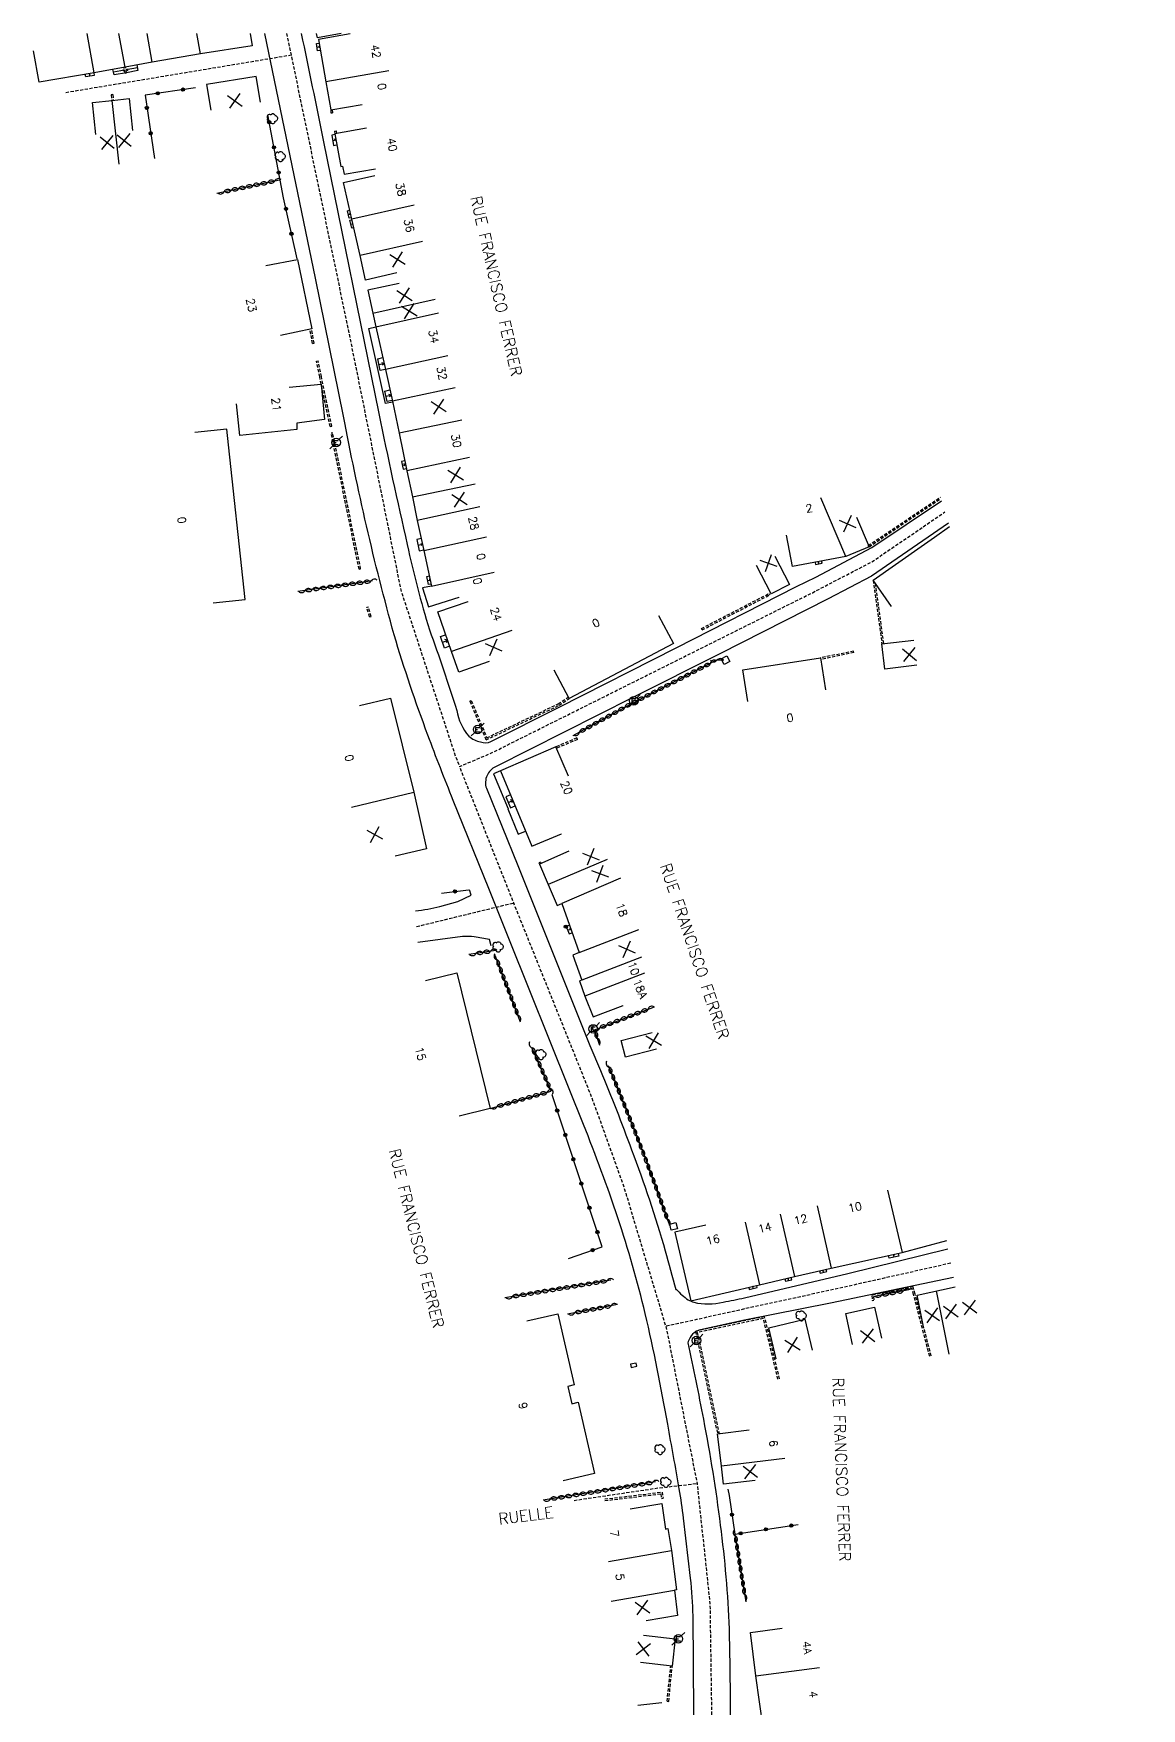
# Model space of a CAD drawing. Header units: millimetres. Extents: x 147000 to 148000, y 130000 to 131001.
# Drawn here: x 147029.7 to 147202.8, y 130738.3 to 131000 of the extents above; entities that cross this region are included whole.
import ezdxf
from ezdxf.enums import TextEntityAlignment as Align

# ---------------------------------------------------------------- set-up
doc = ezdxf.new("R2010")
doc.units = ezdxf.units.MM
doc.linetypes.add('DASHED', pattern=[0.75, 0.5, -0.25])
doc.layers.get('0').update_dxf_attribs({"linetype": 'CONTINUOUS'})
for name, color, linetype in [('W0001', 6, 'DASHED'), ('W0008', 7, 'CONTINUOUS'), ('W0100', 7, 'CONTINUOUS'), ('W0112', 1, 'DASHED'), ('W0300', 7, 'CONTINUOUS'), ('W0310', 3, 'CONTINUOUS'), ('W0322', 7, 'CONTINUOUS'), ('W0471', 7, 'CONTINUOUS'), ('W0989', 7, 'CONTINUOUS'), ('W0991', 7, 'CONTINUOUS'), ('W1102', 7, 'CONTINUOUS')]:
    doc.layers.add(name, color=color, linetype=linetype)
doc.styles.get("Standard").update_dxf_attribs({"font": 'romans.shx', "width": 0.85})

# ---------------------------------------------------------------- blocks, each defined once
blk = doc.blocks.new('T471')
for p, q in [((-0.333334, 0.333334), (-0.333334, -0.333334)), ((-0.333334, 0.333334), (0.333334, 0.333334)), ((-0.333334, 0), (0, 0)), ((0.500001, 0.500001), (1.000002, 1.000002)), ((-0.500001, -0.500001), (-1.000002, -1.000002)), ((-0.333334, -0.333334), (0.333334, -0.333334))]:
    blk.add_line(p, q)
blk.add_ellipse((0, 0), major_axis=(0.471405, 0.471405), ratio=1, start_param=5.4977871438, end_param=11.780972451)
blk = doc.blocks.new('T300')
for p, q in [((-0.8, 0.51), (-0.86, 0.34)), ((-0.86, 0.34), (-0.86, 0.17)), ((-0.86, 0.17), (-0.74, 0.06)), ((-0.69, 0.63), (-0.8, 0.51)), ((-0.8, -0.06), (-0.74, 0.06)), ((-0.74, 0.06), (-0.69, 0.11)), ((-0.57, 0.69), (-0.69, 0.63)), ((-0.46, 0.69), (-0.57, 0.69)), ((-0.29, 0.63), (-0.46, 0.69)), ((-0.29, 0.63), (-0.17, 0.74)), ((-0.23, 0.57), (-0.29, 0.63)), ((-0.17, 0.74), (-0.06, 0.8)), ((-0.06, 0.8), (0.06, 0.8)), ((0.06, 0.8), (0.23, 0.74)), ((0.23, 0.74), (0.34, 0.63)), ((0.34, 0.63), (0.4, 0.51)), ((0.46, 0.46), (0.34, 0.46)), ((0.4, 0.51), (0.4, 0.46)), ((0.57, 0.4), (0.46, 0.46)), ((0.57, 0.4), (0.69, 0.29)), ((0.69, 0.29), (0.74, 0.17)), ((0.74, 0.06), (0.69, -0.17)), ((0.74, 0.17), (0.74, 0.06)), ((-0.8, -0.17), (-0.8, -0.06)), ((-0.8, -0.23), (-0.8, -0.17)), ((-0.74, -0.34), (-0.8, -0.23)), ((-0.69, -0.4), (-0.74, -0.34)), ((-0.51, -0.46), (-0.69, -0.4)), ((-0.4, -0.46), (-0.51, -0.46)), ((-0.4, -0.46), (-0.34, -0.46)), ((-0.34, -0.46), (-0.34, -0.4)), ((-0.34, -0.51), (-0.34, -0.46)), ((-0.29, -0.63), (-0.34, -0.51)), ((-0.17, -0.74), (-0.29, -0.63)), ((-0.06, -0.8), (-0.17, -0.74)), ((0.06, -0.8), (-0.06, -0.8)), ((0.17, -0.74), (0.06, -0.8)), ((0.23, -0.69), (0.17, -0.74)), ((0.29, -0.46), (0.23, -0.46)), ((0.29, -0.63), (0.23, -0.69)), ((0.46, -0.4), (0.29, -0.46)), ((0.34, -0.51), (0.29, -0.63)), ((0.34, -0.51), (0.34, -0.46)), ((0.57, -0.34), (0.46, -0.4)), ((0.63, -0.29), (0.57, -0.34)), ((0.69, -0.17), (0.63, -0.29))]:
    blk.add_line(p, q)
blk = doc.blocks.new('t112o')
at = {"color": 0, "linetype": 'Continuous'}
for p, q in [((-0.5, 0.5), (0.5, 0.5)), ((-0.5, -0.5), (-0.5, 0.5)), ((0.5, 0.5), (0.5, -0.5)), ((0.5, -0.5), (-0.5, -0.5))]:
    blk.add_line(p, q, dxfattribs=at)
blk = doc.blocks.new('t322o')
at = {"color": 0, "linetype": 'Continuous'}
for radius in [0.25, 0.15]:
    blk.add_circle((0, 0), radius, dxfattribs=at)
blk = doc.blocks.new('t310o')
at = {"color": 0, "linetype": 'Continuous'}
for centre, start, end in [((-0.5, 0.38), 216.8699, 323.1304), ((0.5, -0.37), 36.8699, 143.1303)]:
    blk.add_arc(centre, 0.625, start, end, dxfattribs=at)
blk = doc.blocks.new('t991o')
at = {"color": 0, "linetype": 'Continuous'}
for p, q in [((-1, 1), (1, -1)), ((-1, -1), (1, 1))]:
    blk.add_line(p, q, dxfattribs=at)

msp = doc.modelspace()

# ---------------------------------------------------------------- linework, layer by layer
at = {"layer": 'W0001'}
msp.add_line((147089.56, 130860.49), (147104.72, 130864.19), dxfattribs=at)
at = {"layer": 'W0001', "flags": 128}
for points in [[(147069.23, 131000), (147069.95, 130996.65), (147079.23, 130951.98), (147087.08, 130913.11), (147095.61, 130887.14), (147096.27, 130885.49), (147096.27, 130885.49)], [(147034.77, 130990.8), (147064.18, 130995.69), (147069.95, 130996.65), (147069.95, 130996.65)], [(147160.64, 130917.46), (147172.07, 130925.25)], [(147172.97, 130807.89), (147155.56, 130803.97), (147140.79, 130800.75), (147133.28, 130799.08), (147128.5, 130798.03), (147122, 130819.71), (147116.93, 130833.8), (147104.72, 130864.19), (147096.27, 130885.49), (147101.14, 130887.55), (147151.37, 130912.64), (147160.64, 130917.46)], [(147128.5, 130798.03), (147133.36, 130773.48), (147135.37, 130754.71), (147135.64, 130736.25), (147136.82, 130713.1), (147138.49, 130700.29), (147140.55, 130684.56), (147146.56, 130666.15), (147146.56, 130666.15)], [(147114.15, 130770.84), (147127.29, 130772.79), (147133.36, 130773.48), (147133.36, 130773.48)]]:
    msp.add_lwpolyline(points, dxfattribs=at)
at = {"layer": 'W0008'}
msp.add_line((147124.1, 130738.87), (147127.86, 130739.27), dxfattribs=at)
at = {"layer": 'W0008', "flags": 128}
for points in [[(147132.9, 130728.6, 0.0011), (147132.74, 130752.81, 0.0217), (147132.36, 130758.67), (147131.25, 130768.08, 0.0124), (147130.58, 130772.63, 0.0037), (147128.77, 130782.74, 0.0136), (147125.27, 130800.03, 0.021), (147120.98, 130814.98, 0.0153), (147115.61, 130829.58), (147113.38, 130835.15), (147104.09, 130858.34), (147100.84, 130866.42), (147095.28, 130880.2, -0.0069), (147091.33, 130890.37, -0.0172), (147086.05, 130906.06, -0.0214), (147078.15, 130940.24), (147073.76, 130961.76), (147065.86, 131000)], [(147071.54, 131000, -0.000371), (147074.99, 130983.33), (147083.65, 130940.64, 0.0061), (147088.1, 130920.15, 0.0218), (147091.57, 130906.84, -0.01), (147095.83, 130894.26, 0.1408), (147097.73, 130890.21, 0.1165), (147099.53, 130889.32, 0.1784), (147101.16, 130889.37), (147111.81, 130894.75), (147130.1, 130904.05), (147148.88, 130913.6), (147151.9, 130915.08), (147160.68, 130919.71), (147160.68, 130919.71)], [(147160.59, 130915.2), (147153.86, 130911.67), (147136.9, 130903.09), (147123.33, 130896.29), (147101.88, 130885.46, 0.1682), (147100.57, 130884.09, 0.2014), (147100.47, 130882.09), (147105.35, 130870.03), (147116.62, 130841.9), (147118.26, 130838.01, -0.0109), (147123.13, 130825.63, -0.0194), (147128.4, 130809.83, -0.0055), (147130.03, 130803.77), (147130.15, 130803.8, 0.0741), (147131.99, 130802.18, 0.0526), (147132.87, 130801.79, 0.1199), (147137.45, 130801.82, 0.0148), (147140.79, 130802.49), (147156.91, 130806.27), (147172.55, 130810.12)], [(147089.37, 130862.96, 0.0391), (147093.21, 130863.61), (147096, 130864.38), (147098.09, 130865.4), (147097.81, 130866.24), (147097.81, 130866.24)], [(147101.22, 130857.5), (147100.93, 130858.45, 0.0159), (147098.57, 130858.87, 0.0649), (147096.75, 130858.92), (147089.74, 130858.02), (147089.74, 130858.02)], [(147173.4, 130805.66), (147154.2, 130801.66), (147140.78, 130799), (147133.88, 130797.5, 0.086), (147133.16, 130797.19, 0.1177), (147132.26, 130796.28, 0.0421), (147131.9, 130795.48, -0.0051), (147134.35, 130783.51, -0.0158), (147136.99, 130766.97, -0.0216), (147138.37, 130750.75, -0.0053), (147138.58, 130730.1, 0.0168), (147139.23, 130717.03, 0.0119), (147140.68, 130704.31, 0.0119), (147142.85, 130690.2, 0.0057), (147144.55, 130681.63, 0.0424), (147145.95, 130676.33, 0.0799), (147147.17, 130674.13, 0.0948), (147148.86, 130672.75, 0.0966), (147150.94, 130672.08, 0.1195), (147154.22, 130672.6), (147177.89, 130681.72, 0.0074), (147190.03, 130686.52, 0.0452), (147198.55, 130690.8, 0.086044), (147202.77, 130694.43, 0.056728)]]:
    msp.add_lwpolyline(points, format="xyb", dxfattribs=at)
for points in [[(147085.8, 130942.43), (147084.71, 130942.19), (147082.08, 130953.91), (147083.2, 130954.16), (147083.2, 130954.16)], [(147160.68, 130919.71), (147171.52, 130926.99)], [(147172.63, 130923.51), (147172.63, 130923.51), (147160.59, 130915.2)], [(147102.68, 130884.82), (147101.57, 130884.32), (147103.88, 130878.88), (147103.8, 130878.86), (147105.43, 130874.93), (147106.58, 130875.41), (147106.58, 130875.41)]]:
    msp.add_lwpolyline(points, dxfattribs=at)
at = {"layer": 'W0100'}
for p, q in [((147074, 130997.85), (147074.44, 130997.92)), ((147074.44, 130997.92), (147074.25, 130997.97)), ((147074.44, 130997.92), (147074.28, 130997.82)), ((147038.49, 130993.71), (147038.45, 130993.57)), ((147038.55, 130993.33), (147038.49, 130993.71)), ((147038.49, 130993.71), (147038.57, 130993.59)), ((147043.95, 130994.27), (147042.22, 130993.96)), ((147043.95, 130994.27), (147043.66, 130994.34)), ((147043.95, 130994.27), (147043.71, 130994.09)), ((147045.95, 130994.65), (147044.19, 130994.31)), ((147044.19, 130994.31), (147044.43, 130994.48)), ((147044.19, 130994.31), (147044.48, 130994.24)), ((147076.45, 130983.31), (147076.97, 130983.41)), ((147076.97, 130983.41), (147076.76, 130983.48)), ((147076.97, 130983.41), (147076.8, 130983.26)), ((147078.89, 130971.72), (147079.25, 130971.8)), ((147079.25, 130971.8), (147079.08, 130971.87)), ((147079.25, 130971.8), (147079.13, 130971.66)), ((147079.29, 130970.22), (147079.59, 130970.29)), ((147079.59, 130970.29), (147079.48, 130970.33)), ((147079.59, 130970.29), (147079.51, 130970.21)), ((147083.68, 130948.27), (147084.47, 130948.44)), ((147084.47, 130948.44), (147084.13, 130948.57)), ((147084.47, 130948.44), (147084.21, 130948.17)), ((147084.77, 130943.32), (147085.57, 130943.5)), ((147085.57, 130943.5), (147085.23, 130943.61)), ((147085.57, 130943.5), (147085.3, 130943.26)), ((147087.33, 130932.55), (147087.84, 130932.65)), ((147087.84, 130932.65), (147087.55, 130932.76)), ((147087.84, 130932.65), (147087.62, 130932.44)), ((147089.79, 130920.05), (147090.5, 130920.21)), ((147090.5, 130920.21), (147090.22, 130920.28)), ((147090.5, 130920.21), (147090.28, 130920.03)), ((147152.32, 130917.47), (147152.26, 130917.35)), ((147152.38, 130917.14), (147152.32, 130917.47)), ((147152.32, 130917.47), (147152.42, 130917.38)), ((147091.29, 130914.54), (147091.71, 130914.63)), ((147091.71, 130914.63), (147091.5, 130914.72)), ((147091.71, 130914.63), (147091.56, 130914.47)), ((147093.6, 130904.89), (147094.4, 130905.17)), ((147094.4, 130905.17), (147093.99, 130905.32)), ((147094.4, 130905.17), (147094.17, 130904.79)), ((147103.87, 130879.89), (147104.6, 130880.19)), ((147104.6, 130880.19), (147104.23, 130880.28)), ((147104.6, 130880.19), (147104.4, 130879.87)), ((147113.14, 130859.92), (147113.65, 130860.1)), ((147113.65, 130860.1), (147113.43, 130860.12)), ((147113.65, 130860.1), (147113.5, 130859.95)), ((147164.03, 130809.26), (147163.95, 130809.09)), ((147164.12, 130808.82), (147164.03, 130809.26)), ((147164.03, 130809.26), (147164.17, 130809.14)), ((147153.02, 130806.82), (147152.97, 130806.7)), ((147153.1, 130806.48), (147153.02, 130806.82)), ((147153.02, 130806.82), (147153.12, 130806.74)), ((147142.05, 130804.29), (147141.98, 130804.14)), ((147142.13, 130803.95), (147142.05, 130804.29)), ((147142.05, 130804.29), (147142.18, 130804.18)), ((147147.57, 130805.56), (147147.5, 130805.44)), ((147147.65, 130805.19), (147147.57, 130805.56)), ((147147.57, 130805.56), (147147.69, 130805.48))]:
    msp.add_line(p, q, dxfattribs=at)
at = {"layer": 'W0100', "flags": 128}
for points in [[(147063.55, 131000), (147063.89, 130998.09), (147055.79, 130996.81), (147048.26, 130995.51), (147044.03, 130994.76), (147039.22, 130993.84), (147030.6, 130992.38), (147029.73, 130997.3), (147029.73, 130997.3)], [(147074.54, 130997.34), (147074.09, 130997.27), (147073.91, 130998.43), (147074.33, 130998.5), (147074.33, 130998.5)], [(147077.77, 131000), (147074.06, 130999.33), (147073.93, 131000)], [(147079.16, 130999.94), (147074.23, 130999.08), (147075.38, 130992.45), (147076.14, 130988.07), (147081.07, 130988.92), (147081.07, 130988.92)], [(147045.87, 130995.09), (147046.03, 130994.22), (147044.27, 130993.85), (147042.3, 130993.52), (147042.14, 130994.4), (147042.14, 130994.4)], [(147039.15, 130993.83), (147039.22, 130993.44), (147037.89, 130993.22), (147037.82, 130993.6), (147037.82, 130993.6)], [(147065.2, 130989.29), (147064.48, 130993.29), (147056.72, 130992.02), (147057.44, 130988.03), (147057.44, 130988.03)], [(147039.47, 130984.24), (147038.93, 130989.21), (147042.01, 130989.53), (147044.66, 130989.83), (147045.2, 130984.86), (147045.2, 130984.86)], [(147081.73, 130985.21), (147076.81, 130984.34), (147077.71, 130979.24), (147078, 130979.29), (147078.22, 130978.01), (147083.15, 130978.88), (147083.15, 130978.88)], [(147076.83, 130984.2), (147076.31, 130984.1), (147076.58, 130982.52), (147077.11, 130982.62), (147077.11, 130982.62)], [(147086.47, 130962.59), (147081.59, 130961.49), (147080.74, 130965.3), (147079.42, 130971.01), (147078.16, 130976.7), (147083.04, 130977.8), (147083.04, 130977.8)], [(147079.38, 130971.2), (147079.03, 130971.13), (147078.74, 130972.31), (147079.12, 130972.39), (147079.12, 130972.39)], [(147079.73, 130969.68), (147079.43, 130969.61), (147079.14, 130970.83), (147079.45, 130970.9), (147079.45, 130970.9)], [(147065.99, 130963.77), (147070.97, 130964.7), (147073.2, 130953.85), (147068.31, 130952.82), (147068.31, 130952.82)], [(147086.83, 130960.93), (147081.94, 130959.9), (147082.7, 130956.3), (147083.21, 130954.15), (147084.68, 130947.5), (147085.78, 130942.54), (147086.82, 130937.58), (147088.04, 130931.7), (147088.91, 130927.63), (147089.66, 130923.94), (147090.71, 130919.24), (147091.91, 130913.68), (147090.5, 130913.38), (147091.41, 130910.44), (147096.19, 130911.93), (147096.19, 130911.93)], [(147084.67, 130947.52), (147083.88, 130947.35), (147083.48, 130949.18), (147084.27, 130949.36), (147084.27, 130949.36)], [(147069.65, 130944.76), (147074.63, 130945.23), (147075.15, 130939.72), (147070.83, 130939.14), (147070.87, 130938.16), (147061.96, 130937.19), (147061.41, 130942.16), (147061.41, 130942.16)], [(147085.75, 130942.67), (147084.96, 130942.49), (147084.58, 130944.15), (147085.38, 130944.33), (147085.38, 130944.33)], [(147057.79, 130911.04), (147062.77, 130911.58), (147060.01, 130937.19), (147059.91, 130938.19), (147054.94, 130937.65), (147054.94, 130937.65)], [(147087.72, 130933.26), (147087.21, 130933.15), (147087.45, 130931.95), (147087.97, 130932.05), (147087.97, 130932.05)], [(147158.26, 130924.42), (147160.22, 130919.82), (147156.6, 130918.28), (147148.28, 130916.71), (147147.35, 130921.62), (147147.35, 130921.62)], [(147163.71, 130910.49), (147160.85, 130914.58), (147168.38, 130919.86), (147170.43, 130921.3), (147172.81, 130922.98), (147172.81, 130922.98)], [(147090.3, 130921.09), (147089.6, 130920.94), (147089.98, 130919.17), (147090.69, 130919.33), (147090.69, 130919.33)], [(147145.51, 130918.37), (147147.78, 130913.91), (147144.92, 130912.46), (147142.65, 130916.91), (147142.65, 130916.91)], [(147151.81, 130917.37), (147151.87, 130917.05), (147152.89, 130917.23), (147152.82, 130917.56), (147152.82, 130917.56)], [(147091.85, 130913.99), (147091.42, 130913.9), (147091.15, 130915.19), (147091.57, 130915.28), (147091.57, 130915.28)], [(147100.87, 130901.9), (147096.15, 130900.25), (147094.99, 130903.44), (147092.87, 130909.63), (147097.59, 130911.28), (147097.59, 130911.28)], [(147127.34, 130909.1), (147129.67, 130904.68), (147113.36, 130896.11), (147111.04, 130900.54), (147111.04, 130900.54)], [(147094.7, 130904.27), (147093.92, 130904), (147093.28, 130905.78), (147094.09, 130906.06), (147094.09, 130906.06)], [(147167.66, 130901.32), (147162.7, 130900.72), (147162.23, 130904.64), (147167.19, 130905.24), (147167.19, 130905.24)], [(147141.28, 130895.64), (147140.52, 130900.59), (147152.66, 130902.44), (147153.42, 130897.49), (147153.42, 130897.49)], [(147080.63, 130895.03), (147085.5, 130896.19), (147089.1, 130881.47), (147091.08, 130872.65), (147086.22, 130871.5), (147086.22, 130871.5)], [(147113.3, 130883.97), (147111.32, 130888.56), (147102.68, 130884.82), (147107.56, 130873.04), (147112.18, 130874.95), (147112.18, 130874.95)], [(147104.24, 130881.05), (147103.51, 130880.75), (147104.22, 130879.03), (147104.95, 130879.33), (147104.95, 130879.33)], [(147113.34, 130872.24), (147108.75, 130870.25), (147110.12, 130867.04), (147111.5, 130863.8), (147112.23, 130864.11), (147114.96, 130856.41), (147113.95, 130856.02), (147115.36, 130852.12), (147114.99, 130851.99), (147115.83, 130849.61), (147117.15, 130846.37), (147121.82, 130848.17), (147121.82, 130848.17)], [(147090.97, 130852.05), (147095.83, 130853.25), (147101.04, 130832.06), (147096.18, 130830.87), (147096.18, 130830.87)], [(147127.02, 130841.33), (147122.18, 130840.08), (147121.5, 130842.71), (147126.34, 130843.96), (147126.34, 130843.96)], [(147134.74, 130813.86), (147129.87, 130812.72), (147132.37, 130802.04), (147143.13, 130804.54), (147148.59, 130805.8), (147154.3, 130807.11), (147165.39, 130809.56), (147172.39, 130811.44)], [(147164.77, 130809.43), (147164.87, 130808.99), (147163.38, 130808.66), (147163.28, 130809.1), (147163.28, 130809.1)], [(147152.5, 130806.7), (147152.58, 130806.36), (147153.62, 130806.6), (147153.54, 130806.94)], [(147141.42, 130804.14), (147141.5, 130803.8), (147142.75, 130804.1), (147142.68, 130804.43)], [(147147.06, 130805.45), (147147.15, 130805.08), (147148.16, 130805.31), (147148.07, 130805.68)], [(147168.7, 130797.98), (147167.73, 130802.88), (147173.65, 130804.21), (147173.65, 130804.21), (147173.65, 130804.21)], [(147106.77, 130798.88), (147111.64, 130800), (147114.18, 130788.88), (147113.18, 130788.65), (147113.82, 130785.93), (147114.8, 130786.16), (147117.34, 130775.04), (147112.47, 130773.92), (147112.47, 130773.92)], [(147145.73, 130792.95), (147144.56, 130797.81), (147150.17, 130799.16), (147151.34, 130794.3), (147151.34, 130794.3)], [(147157.65, 130795.17), (147156.58, 130800.05), (147161.08, 130801.04), (147162.16, 130796.16), (147162.16, 130796.16)], [(147122.94, 130792.1), (147123.05, 130791.62), (147123.96, 130791.81), (147123.85, 130792.29), (147122.94, 130792.1), (147122.94, 130792.1)], [(147142.45, 130773.96), (147137.49, 130773.38), (147137.16, 130776.19), (147136.54, 130781.26), (147141.5, 130781.87), (147141.5, 130781.87)], [(147122.92, 130769.5), (147127.85, 130770.35), (147128.43, 130766.37), (147128.77, 130766.43), (147129.36, 130763.02), (147130.15, 130756.87), (147129.82, 130756.82), (147130.33, 130752.86), (147125.4, 130752), (147125.4, 130752)], [(147124.99, 130749.76), (147129.96, 130749.21), (147129.49, 130744.96), (147124.52, 130745.51), (147124.52, 130745.51)], [(147149.78, 130728.89), (147144.83, 130728.19), (147143.7, 130735.31), (147142.55, 130743.42), (147141.71, 130750.19), (147146.66, 130750.89), (147146.66, 130750.89)]]:
    msp.add_lwpolyline(points, dxfattribs=at)
at = {"layer": 'W0100'}
msp.add_lwpolyline([(147113.44, 130860.69), (147112.92, 130860.51), (147113.37, 130859.34), (147113.86, 130859.52)], dxfattribs=at)
at = {"layer": 'W0112'}
for p, q in [((147044.03, 130993.8), (147043.86, 130994.73)), ((147044.03, 130993.8), (147044.27, 130993.85)), ((147044.27, 130993.85), (147044.11, 130994.77)), ((147042.1, 130990.45), (147041.85, 130990.42)), ((147041.85, 130990.42), (147041.94, 130989.52)), ((147042.1, 130990.45), (147042.19, 130989.55)), ((147076.14, 130988.07), (147076.18, 130987.61)), ((147076.18, 130987.61), (147076.43, 130987.63)), ((147076.39, 130988.11), (147076.43, 130987.63)), ((147076.73, 130984.74), (147076.98, 130984.79)), ((147076.73, 130984.74), (147076.81, 130984.34)), ((147076.98, 130984.79), (147077.05, 130984.39)), ((147073.31, 130951.58), (147072.9, 130953.79)), ((147073.56, 130951.62), (147073.15, 130953.84)), ((147073.31, 130951.58), (147073.56, 130951.62)), ((147073.92, 130948.82), (147074.17, 130948.87)), ((147074.43, 130946.35), (147073.92, 130948.82)), ((147074.68, 130946.4), (147074.17, 130948.87)), ((147076.08, 130938.6), (147074.43, 130946.35)), ((147076.33, 130938.65), (147074.68, 130946.4)), ((147076.08, 130938.6), (147076.33, 130938.65)), ((147076.21, 130937.59), (147076.45, 130937.64)), ((147080.57, 130916.31), (147076.21, 130937.59)), ((147080.82, 130916.36), (147076.45, 130937.64)), ((147160.08, 130920.02), (147171.4, 130927.59)), ((147160.22, 130919.82), (147171.32, 130927.28)), ((147160.22, 130919.82), (147160.08, 130920.02)), ((147080.57, 130916.31), (147080.82, 130916.36)), ((147160.85, 130914.58), (147162.23, 130904.64)), ((147161.16, 130914.13), (147162.47, 130904.67)), ((147134.04, 130907.05), (147144.63, 130912.54)), ((147134.15, 130906.83), (147144.74, 130912.32)), ((147144.63, 130912.54), (147144.74, 130912.32)), ((147082.02, 130910.39), (147081.78, 130910.31)), ((147082.22, 130908.86), (147081.78, 130910.31)), ((147082.46, 130908.93), (147082.02, 130910.39)), ((147082.22, 130908.86), (147082.46, 130908.93)), ((147134.15, 130906.83), (147134.04, 130907.05)), ((147157.81, 130903.53), (147152.66, 130902.44)), ((147157.86, 130903.29), (147152.7, 130902.19)), ((147157.86, 130903.29), (147157.81, 130903.53)), ((147097.87, 130895.68), (147098.1, 130895.78)), ((147097.87, 130895.68), (147100.4, 130889.64)), ((147098.1, 130895.78), (147100.53, 130889.98)), ((147111.68, 130895.27), (147113.25, 130896.33)), ((147111.81, 130895.05), (147113.38, 130896.12)), ((147100.4, 130889.64), (147111.81, 130895.05)), ((147100.53, 130889.98), (147111.68, 130895.27)), ((147114.58, 130889.95), (147111.32, 130888.56)), ((147114.68, 130889.72), (147111.42, 130888.33)), ((147114.68, 130889.72), (147114.58, 130889.95)), ((147108.9, 130870.53), (147108.67, 130870.44)), ((147108.67, 130870.44), (147108.75, 130870.25)), ((147108.9, 130870.53), (147108.97, 130870.35)), ((147167.12, 130804.22), (147160.63, 130802.85)), ((147166.93, 130803.92), (147160.9, 130802.66)), ((147167.17, 130803.01), (147166.93, 130803.92)), ((147167.41, 130803.08), (147167.12, 130804.22)), ((147160.63, 130802.85), (147160.73, 130802.07)), ((147160.73, 130802.07), (147160.97, 130802.1)), ((147160.9, 130802.66), (147160.97, 130802.1)), ((147169.69, 130793.34), (147167.17, 130803.01)), ((147169.93, 130793.4), (147167.41, 130803.08)), ((147143.91, 130799.54), (147133.1, 130797.26)), ((147143.72, 130799.24), (147133.4, 130797.07)), ((147146, 130789.76), (147143.72, 130799.24)), ((147146.24, 130789.82), (147143.91, 130799.54)), ((147133.1, 130797.26), (147136.55, 130781.27)), ((147133.4, 130797.07), (147136.8, 130781.29)), ((147118.95, 130771.06), (147127.9, 130772.14)), ((147118.98, 130770.81), (147127.7, 130771.86)), ((147127.7, 130771.86), (147127.81, 130771.16)), ((147127.81, 130771.16), (147128.06, 130771.2)), ((147127.9, 130772.14), (147128.06, 130771.2)), ((147128.69, 130739.47), (147129.24, 130744.99)), ((147128.93, 130739.44), (147129.49, 130744.96)), ((147128.69, 130739.47), (147128.93, 130739.44))]:
    msp.add_line(p, q, dxfattribs=at)
at = {"layer": 'W0310'}
for p, q in [((147058.37, 130975.04), (147068.16, 130977.12)), ((147101.95, 130856.77), (147097.69, 130856.1)), ((147105.8, 130845.55), (147101.85, 130855.96)), ((147120.95, 130801.44), (147113.12, 130799.94)), ((147166.69, 130803.8), (147161.05, 130802.7)), ((147139.28, 130765.55), (147140.98, 130755.01))]:
    msp.add_line(p, q, dxfattribs=at)
at = {"layer": 'W0310', "flags": 128}
for points in [[(147082.66, 130914.48), (147080.89, 130914.23), (147070.99, 130912.82), (147070.99, 130912.82)], [(147137.54, 130902.1), (147136.41, 130902.1), (147122.99, 130895.25), (147113.98, 130890.3), (147113.98, 130890.3)], [(147118.17, 130841.89), (147117.36, 130844.36), (147126.69, 130847.96), (147126.69, 130847.96)], [(147101.04, 130832.06), (147110.59, 130834.77), (147107.58, 130841.61), (147107.58, 130841.61)], [(147119.9, 130805.25), (147113.22, 130804.14), (147103.36, 130802.49), (147103.36, 130802.49)], [(147126.89, 130773.72), (147119.19, 130772.47), (147109.31, 130770.87), (147109.31, 130770.87)]]:
    msp.add_lwpolyline(points, dxfattribs=at)
msp.add_lwpolyline([(147119.5, 130838.77, -0.0065), (147125.08, 130824.77, -0.005), (147129.1, 130813.71), (147129.1, 130813.71)], format="xyb", dxfattribs=at)
at = {"layer": 'W0322'}
for p, q in [((147068.75, 130974.35), (147066.32, 130987.3)), ((147070.88, 130964.8), (147068.76, 130974.35)), ((147093.45, 130865.72), (147097.66, 130866.23)), ((147112.67, 130860.37), (147113.03, 130860.54))]:
    msp.add_line(p, q, dxfattribs=at)
at = {"layer": 'W0322', "flags": 128}
for points in [[(147055.05, 130991.53), (147047.14, 130990.36), (147048.61, 130980.46), (147048.61, 130980.46)], [(147113.28, 130808.62), (147118.56, 130810.46), (147110.71, 130834.19), (147110.71, 130834.19)], [(147138.19, 130772.57), (147138.35, 130771.58), (147139.28, 130765.56), (147149.16, 130767.08), (147149.16, 130767.08)]]:
    msp.add_lwpolyline(points, dxfattribs=at)
at = {"layer": 'W1102'}
for p, q in [((147039.22, 130993.84), (147038.11, 131000)), ((147044.03, 130994.76), (147043.06, 131000)), ((147048.26, 130995.51), (147047.48, 131000)), ((147055.79, 130996.81), (147055.26, 131000)), ((147085.24, 130994.16), (147075.38, 130992.45)), ((147043.1, 130979.59), (147042.01, 130989.53)), ((147089.18, 130973.2), (147079.42, 130971.01)), ((147090.49, 130967.49), (147080.74, 130965.3)), ((147082.7, 130956.3), (147092.46, 130958.48)), ((147083.21, 130954.15), (147092.96, 130956.37)), ((147094.44, 130949.66), (147084.68, 130947.5)), ((147095.56, 130944.65), (147085.78, 130942.54)), ((147096.61, 130939.62), (147086.82, 130937.58)), ((147097.82, 130933.77), (147088.04, 130931.7)), ((147088.91, 130927.63), (147098.7, 130929.67)), ((147156.6, 130918.28), (147152.69, 130927.48)), ((147099.44, 130926.03), (147089.66, 130923.94)), ((147090.71, 130919.24), (147100.48, 130921.39)), ((147091.91, 130913.68), (147101.68, 130915.83)), ((147104.43, 130906.75), (147094.99, 130903.44)), ((147079.37, 130879.16), (147089.1, 130881.47)), ((147119.31, 130870.98), (147110.12, 130867.04)), ((147121.42, 130868.04), (147112.23, 130864.11)), ((147114.96, 130856.41), (147124.29, 130860.01)), ((147124.69, 130855.72), (147115.36, 130852.12)), ((147125.16, 130853.2), (147115.83, 130849.61)), ((147163.11, 130819.3), (147165.39, 130809.56)), ((147140.88, 130814.28), (147143.13, 130804.54)), ((147146.35, 130815.54), (147148.59, 130805.8)), ((147152.1, 130816.87), (147154.3, 130807.11)), ((147172.72, 130793.68), (147170.74, 130803.56)), ((147147.09, 130777.4), (147137.16, 130776.19)), ((147119.51, 130761.32), (147129.36, 130763.02)), ((147119.96, 130755.12), (147129.82, 130756.82)), ((147142.55, 130743.42), (147152.46, 130744.74))]:
    msp.add_line(p, q, dxfattribs=at)

# ---------------------------------------------------------------- block references
at = {"layer": 'W0112'}
for p, rotation in [((147137.82, 130902.11), 27.3858), ((147129.69, 130813.63), 283.134)]:
    msp.add_blockref('t112o', p, dxfattribs=dict(at, rotation=rotation))
at = {"layer": 'W0300'}
for p in [(147067.09, 130986.68), (147068.3, 130980.75), (147102.33, 130857.3), (147108.99, 130840.47), (147149.67, 130799.66), (147127.6, 130778.77), (147128.52, 130773.65)]:
    msp.add_blockref('T300', p, dxfattribs=at)
at = {"layer": 'W0310'}
for p, rotation in [((147064.02, 130976.24), 11.95649851585395), ((147065.15, 130976.48), 11.95649851585395), ((147066.28, 130976.72), 11.95649851585395), ((147067.41, 130976.96), 11.95649851585395), ((147059.5, 130975.28), 11.95649851585395), ((147060.63, 130975.52), 11.95649851585395), ((147061.76, 130975.76), 11.95649851585395), ((147062.89, 130976), 11.95649851585395), ((147075.56, 130913.47), 188.1143828587616), ((147076.7, 130913.63), 188.1143828587616), ((147077.85, 130913.79), 188.1143828587616), ((147078.99, 130913.96), 188.1143828587616), ((147080.13, 130914.12), 188.1143828587616), ((147081.28, 130914.28), 188.1115595923529), ((147082.42, 130914.45), 188.1115595923529), ((147072.13, 130912.98), 188.1143828587616), ((147073.27, 130913.14), 188.1143828587616), ((147074.42, 130913.3), 188.1143828587616), ((147132.35, 130900.03), 207.0624716887943), ((147133.37, 130900.56), 207.0624716887943), ((147134.4, 130901.08), 207.0624716887943), ((147135.43, 130901.61), 207.0624716887943), ((147136.47, 130902.1), 179.7073166889197), ((147127.2, 130897.4), 207.0624716887943), ((147128.23, 130897.93), 207.0624716887943), ((147129.26, 130898.45), 207.0624716887943), ((147130.29, 130898.98), 207.0624716887943), ((147131.32, 130899.5), 207.0624716887943), ((147122.07, 130894.75), 208.7965362519679), ((147123.09, 130895.3), 207.0624716887943), ((147124.12, 130895.83), 207.0624716887943), ((147125.15, 130896.35), 207.0624716887943), ((147126.17, 130896.88), 207.0624716887943), ((147118.03, 130892.52), 208.7965362519679), ((147119.04, 130893.08), 208.7965362519679), ((147120.05, 130893.63), 208.7965362519679), ((147121.06, 130894.19), 208.7965362519679), ((147114.99, 130890.85), 208.7965362519679), ((147116, 130891.41), 208.7965362519679), ((147117.01, 130891.97), 208.7965362519679), ((147098.83, 130856.28), 188.8864804840551), ((147099.97, 130856.46), 188.8864804840551), ((147101.11, 130856.64), 188.8864804840551), ((147102.11, 130855.27), 110.7994276202918), ((147102.52, 130854.19), 110.7994276202918), ((147102.93, 130853.11), 110.7994276202918), ((147103.34, 130852.03), 110.7994276202918), ((147103.75, 130850.95), 110.7994276202918), ((147104.16, 130849.87), 110.7994276202918), ((147104.57, 130848.79), 110.7994276202918), ((147104.98, 130847.71), 110.7994276202918), ((147105.39, 130846.63), 110.7994276202918), ((147119.24, 130845.09), 21.08662725244447), ((147120.32, 130845.5), 21.08662725244447), ((147121.4, 130845.92), 21.08662725244447), ((147122.48, 130846.33), 21.08662725244447), ((147123.55, 130846.75), 21.08662725244447), ((147124.63, 130847.16), 21.08662725244447), ((147125.71, 130847.58), 21.08662725244447), ((147117.45, 130844.09), 108.38054351674), ((147118.16, 130844.67), 21.08662725244447), ((147117.81, 130842.99), 108.38054351674), ((147107.61, 130841.55), 113.7255042746329), ((147108.08, 130840.49), 113.7255042746329), ((147108.54, 130839.43), 113.7255042746329), ((147109.01, 130838.37), 113.7255042746329), ((147109.47, 130837.32), 113.7255042746329), ((147119.61, 130838.51), 292.4338636989553), ((147120.05, 130837.45), 292.3196260038354), ((147109.93, 130836.26), 113.7255042746329), ((147110.4, 130835.2), 113.7255042746329), ((147120.49, 130836.38), 292.2053883087154), ((147120.92, 130835.31), 292.0911506135953), ((147121.35, 130834.24), 291.9769129184754), ((147102.15, 130832.38), 15.85286731572223), ((147103.26, 130832.69), 15.85286731572223), ((147104.37, 130833.01), 15.85286731572223), ((147105.48, 130833.32), 15.85286731572223), ((147106.59, 130833.64), 15.85286731572223), ((147107.71, 130833.96), 15.85286731572223), ((147108.82, 130834.27), 15.85286731572223), ((147109.93, 130834.59), 15.85286731572223), ((147121.79, 130833.16), 291.8626752233554), ((147122.21, 130832.09), 291.7484375282355), ((147122.64, 130831.02), 291.6341998331155), ((147123.07, 130829.95), 291.5199621379954), ((147123.49, 130828.87), 291.4057244428755), ((147123.91, 130827.79), 291.2914867477555), ((147124.33, 130826.72), 291.1772490526355), ((147124.74, 130825.64), 291.0630113575156), ((147125.16, 130824.56), 290.5103192405765), ((147125.56, 130823.48), 290.3979248449249), ((147125.96, 130822.4), 290.2855304492733), ((147126.36, 130821.31), 290.1731360536218), ((147126.76, 130820.23), 290.0607416579703), ((147127.15, 130819.14), 289.9483472623186), ((147127.55, 130818.06), 289.8359528666671), ((147127.94, 130816.97), 289.7235584710156), ((147128.33, 130815.88), 289.611164075364), ((147128.71, 130814.79), 289.4987696797124), ((147109.05, 130803.44), 189.4623222080256), ((147110.19, 130803.63), 189.4623222080256), ((147111.33, 130803.82), 189.4623222080256), ((147112.47, 130804.01), 189.4623222080256), ((147113.61, 130804.2), 189.4624612666827), ((147114.75, 130804.39), 189.4624612666827), ((147115.89, 130804.58), 189.4624612666827), ((147117.03, 130804.77), 189.4624612666827), ((147118.17, 130804.96), 189.4624612666827), ((147119.31, 130805.15), 189.4624612666827), ((147165.58, 130803.58), 191.0731776308858), ((147104.5, 130802.68), 189.4623222080256), ((147105.64, 130802.87), 189.4623222080256), ((147106.78, 130803.06), 189.4623222080256), ((147107.91, 130803.25), 189.4623222080256), ((147117.66, 130800.81), 190.8690613865513), ((147118.79, 130801.02), 190.8690613865513), ((147119.93, 130801.24), 190.8690613865513), ((147162.18, 130802.92), 191.0731776308858), ((147163.32, 130803.14), 191.0731776308858), ((147164.45, 130803.36), 191.0731776308858), ((147114.25, 130800.15), 190.8690613865513), ((147115.39, 130800.37), 190.8690613865513), ((147116.52, 130800.59), 190.8690613865513), ((147117.3, 130772.16), 189.2139308396815), ((147118.44, 130772.35), 189.2139308396815), ((147119.58, 130772.53), 189.2139239858255), ((147120.72, 130772.72), 189.2139239858255), ((147121.86, 130772.9), 189.2139239858255), ((147123, 130773.09), 189.2139239858255), ((147124.14, 130773.27), 189.2139239858255), ((147125.28, 130773.46), 189.2139239858255), ((147126.42, 130773.64), 189.2139239858255), ((147110.45, 130771.05), 189.2139308396815), ((147111.59, 130771.24), 189.2139308396815), ((147112.73, 130771.42), 189.2139308396815), ((147113.87, 130771.61), 189.2139308396815), ((147115.02, 130771.79), 189.2139308396815), ((147116.16, 130771.98), 189.2139308396815), ((147139.33, 130765.27), 279.1272815606192), ((147139.51, 130764.13), 279.1272815606192), ((147139.69, 130762.99), 279.1272815606192), ((147139.88, 130761.85), 279.1272815606192), ((147140.06, 130760.71), 279.1272815606192), ((147140.24, 130759.57), 279.1272815606192), ((147140.43, 130758.43), 279.1272815606192), ((147140.61, 130757.29), 279.1272815606192), ((147140.79, 130756.15), 279.1272815606192)]:
    msp.add_blockref('t310o', p, dxfattribs=dict(at, rotation=rotation))
at = {"layer": 'W0322'}
for p, rotation in [((147049.12, 130990.65), 188.4474570337777), ((147053.07, 130991.24), 188.4474570337777), ((147047.43, 130988.38), 278.4473308519223), ((147048.02, 130984.42), 278.4473308519223), ((147066.54, 130986.14), 100.609344404257), ((147067.28, 130982.21), 100.609344404257), ((147068.01, 130978.28), 100.609344404257), ((147069.15, 130972.61), 102.5075775872853), ((147070.01, 130968.71), 102.5075775872853), ((147095.55, 130865.97), 6.82293537982454), ((147112.85, 130860.46), 6.82293537982454), ((147111.52, 130831.74), 108.3194699790056), ((147112.78, 130827.94), 108.3194699790056), ((147114.03, 130824.14), 108.3194699790056), ((147115.29, 130820.34), 108.3194699790056), ((147116.55, 130816.55), 108.3194699790056), ((147117.8, 130812.75), 108.3194699790056), ((147117.06, 130809.94), 19.24309210770586), ((147138.81, 130768.62), 278.7879581776254), ((147148.08, 130766.91), 8.761621797003945), ((147140.17, 130765.7), 8.761621797003945), ((147144.12, 130766.31), 8.761621797003945)]:
    msp.add_blockref('t322o', p, dxfattribs=dict(at, rotation=rotation))
at = {"layer": 'W0471'}
for p in [(147076.98, 130936.11), (147123.48, 130895.76), (147099.09, 130891.26), (147117.13, 130844.49), (147133.27, 130795.81), (147130.44, 130749.22)]:
    msp.add_blockref('T471', p, dxfattribs=at)
at = {"layer": 'W0991'}
for p, rotation in [((147061.16, 130989.48), 280.0428661692401), ((147043.88, 130983.27), 275.9082978532349), ((147041.24, 130982.98), 275.9947085603513), ((147086.58, 130964.7), 12.82258418757779), ((147087.66, 130959.08), 11.9202741000944), ((147088.42, 130956.64), 13.52353995724858), ((147093.02, 130941.72), 11.30588344081876), ((147095.65, 130931.03), 13.56565066766414), ((147096.26, 130927.19), 11.56790387149653), ((147156.85, 130923.4), 290.0832303874646), ((147144.48, 130917.24), 295.943712012007), ((147101.58, 130904.14), 21.17424378636401), ((147166.53, 130902.97), 5.458238444145894), ((147083.01, 130874.88), 16.33720786201063), ((147116.76, 130871.44), 23.29182623711502), ((147118.18, 130868.75), 24.61559996216669), ((147122.39, 130856.94), 20.89708614184059), ((147126.59, 130842.67), 13.9234219635382), ((147172.99, 130800.36), 279.5268683673253), ((147175.94, 130800.97), 278.4893498211227), ((147170.07, 130799.75), 279.316239468851), ((147148.25, 130795.13), 283.0202382696731), ((147159.99, 130796.53), 278.0041051769643), ((147141.68, 130775.33), 7.018229413549581), ((147124.83, 130754.11), 8.510895591258071), ((147124.95, 130747.63), 352.765710040372)]:
    msp.add_blockref('t991o', p, dxfattribs=dict(at, rotation=rotation))

# ---------------------------------------------------------------- texts
at = {"layer": 'W0989'}
for s, rotation, p in [('RUE FRANCISCO FERRER', 282.9048, (147102.02, 130960.55)), ('RUE FRANCISCO FERRER', 288.7152, (147132.99, 130856.64)), ('RUE FRANCISCO FERRER', 284.0352, (147089.54, 130811.79)), ('RUE FRANCISCO FERRER', 272.1865, (147155.93, 130775.68)), ('RUELLE', 7.3317, (147106.64, 130768.47))]:
    msp.add_text(s, height=1.75, rotation=rotation, dxfattribs=at).set_placement(p, align=Align.MIDDLE)
at = {"layer": 'W0991'}
for s, rotation, p in [('42', 279.8436, (147083.18, 130997.22)), ('0', 279.8321, (147084.14, 130991.71)), ('40', 280.0222, (147085.74, 130982.63)), ('38', 282.5081, (147087.1, 130975.65)), ('36', 282.9411, (147088.38, 130970.01)), ('23', 281.6267, (147063.76, 130957.57)), ('34', 282.4708, (147092.24, 130952.66)), ('32', 282.524, (147093.51, 130946.93)), ('21', 277.6587, (147067.65, 130942.04)), ('30', 281.7539, (147095.75, 130936.37)), ('0', 276.1301, (147052.88, 130923.97)), ('28', 282.6165, (147098.47, 130923.49)), ('2', 10.6902, (147150.86, 130925.84)), ('0', 282.1902, (147099.62, 130918.26)), ('0', 287.3226, (147099.07, 130914.44)), ('24', 288.8986, (147101.97, 130909.29)), ('0', 27.7018, (147117.56, 130907.92)), ('0', 8.6663, (147147.87, 130893.11)), ('0', 283.7526, (147079.04, 130886.81)), ('20', 292.4972, (147112.98, 130882.18)), ('18', 289.5203, (147121.6, 130863.1)), ('10', 289.5292, (147123.45, 130853.95)), ('18A', 292.2089, (147124.47, 130850.78)), ('15', 283.8224, (147090.18, 130840.62)), ('10', 12.4547, (147158.01, 130816.64)), ('12', 12.9708, (147149.54, 130814.74)), ('16', 13.0834, (147135.83, 130811.57)), ('14', 13.0112, (147143.95, 130813.45)), ('9', 282.8607, (147106.2, 130785.62)), ('6', 276.9599, (147145.29, 130779.75)), ('7', 277.2847, (147120.45, 130765.66)), ('5', 277.2847, (147121.32, 130758.87)), ('4A', 277.0656, (147150.57, 130747.85)), ('4', 278.0528, (147151.54, 130740.56))]:
    msp.add_text(s, height=1.25, rotation=rotation, dxfattribs=at).set_placement(p, align=Align.MIDDLE)

doc.saveas('drawing.dxf')
